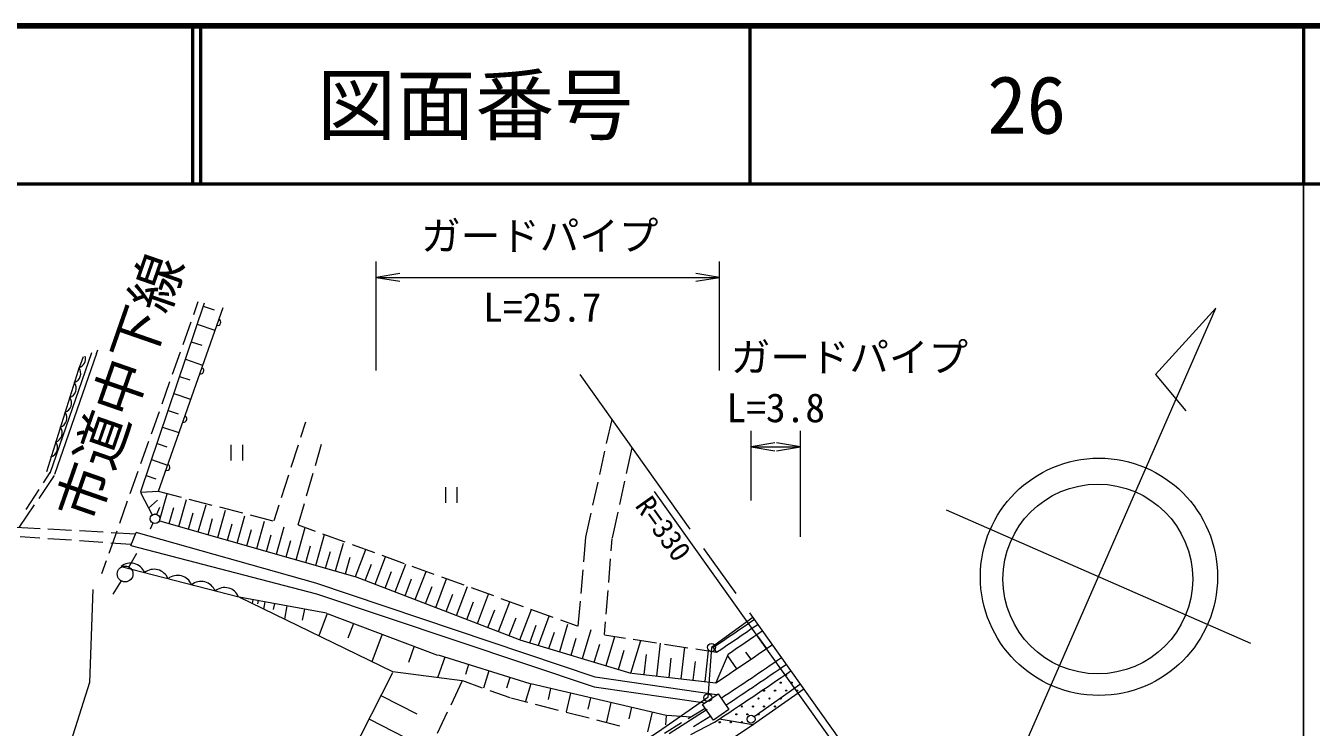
# Model space of a CAD drawing. Units: millimetres, scale not verified. Extents: x 40000 to 680000, y 20000 to 380000.
# Drawn here: x 498190 to 579500, y 335639 to 380000 of the extents above; entities that cross this region are included whole.
import ezdxf
from ezdxf.enums import TextEntityAlignment as Align

# ---------------------------------------------------------------- set-up
doc = ezdxf.new("R2010")
doc.units = ezdxf.units.MM
doc.header["$LTSCALE"] = 1000
doc.linetypes.add('CHAIN', pattern=[18.5, 12, -1.5, 3.5, -1.5])
for name, color, linetype, lineweight in [('M-BGD', 7, 'Continuous', 13), ('M-BMK', 2, 'CHAIN', 13), ('M-BMK-ROW', 30, 'Continuous', 13), ('M-BMK-SRVR', 3, 'Continuous', 13), ('M-STR-HTXT', 7, 'Continuous', 13), ('M-TTL', 2, 'Continuous', 140), ('M-TTL-BAND', 7, 'Continuous', 25), ('M-TTL-LINE', 7, 'Continuous', 50)]:
    doc.layers.add(name, color=color, linetype=linetype, lineweight=lineweight)
doc.layers.add('M-BMK-HTXT', color=7, linetype='Continuous')
doc.layers.add('M-TTL-TXT', color=7, linetype='Continuous')
doc.styles.add('ＭＳ ゴシック', font='')
doc.styles.get('ＭＳ ゴシック').set_extended_font_data('MS Gothic')

# ---------------------------------------------------------------- blocks, each defined once
blk = doc.blocks.new('open_arrow')
at = {"color": 0, "linetype": 'Continuous', "lineweight": -2}
blk.add_lwpolyline([(7.5, 1.25), (0, 0), (7.5, -1.25)], dxfattribs=at)

msp = doc.modelspace()

# ---------------------------------------------------------------- linework, layer by layer
at = {"layer": 'M-BGD'}
for p, q in [((509485, 362457), (505450, 350525)), ((510649, 362161), (506574, 350547)), ((508818, 361737), (509107, 362553)), ((509421, 362267), (510100, 362039)), ((508149, 359852), (508650, 361266)), ((509039, 361132), (510156, 360757)), ((502659, 359278), (502748, 359500)), ((508662, 360014), (509324, 359791)), ((502353, 359310), (499717, 351689)), ((502659, 359279), (500007, 351617)), ((501831, 359059), (501508, 358207)), ((507480, 357967), (507982, 359381)), ((508290, 358907), (509379, 358541)), ((501508, 358207), (499496, 351797)), ((507923, 357817), (508568, 357600)), ((506811, 356082), (507313, 357496)), ((507559, 356738), (508621, 356381)), ((506143, 354197), (506644, 355611)), ((507201, 355675), (507830, 355463)), ((506847, 354623), (507882, 354275)), ((515882, 354940), (515567, 353960)), ((535254, 355104), (534913, 353578)), ((505474, 352312), (505976, 353726)), ((506498, 353586), (507111, 353380)), ((511173, 353501), (511173, 352501)), ((511923, 352501), (511923, 353501)), ((515414, 353484), (514954, 352057)), ((516511, 352190), (516901, 353535)), ((534804, 353090), (534477, 351626)), ((536529, 353314), (536172, 351686)), ((506153, 352561), (507161, 352222)), ((499984, 351551), (499010, 350113)), ((499723, 351753), (499295, 351092)), ((504805, 350428), (505307, 351841)), ((505812, 351550), (506410, 351349)), ((514801, 351581), (514342, 350153)), ((515955, 350268), (516372, 351709)), ((499023, 350673), (498207, 349414)), ((506598, 350541), (505451, 350475)), ((505451, 350476), (506183, 349080)), ((508042, 350170), (506598, 350541)), ((524738, 350822), (524738, 349822)), ((525488, 349822), (525488, 350822)), ((534368, 351138), (534041, 349674)), ((536065, 351197), (535743, 349732)), ((498730, 349699), (497757, 348262)), ((504137, 348543), (504638, 349956)), ((505965, 349495), (506518, 349997)), ((506656, 348688), (507140, 350390)), ((507879, 348340), (508365, 350048)), ((509979, 349671), (508526, 350045)), ((509105, 347991), (509593, 349704)), ((514189, 349677), (513874, 348697)), ((515427, 348443), (515816, 349788)), ((506490, 349109), (506683, 349549)), ((507267, 348514), (507558, 349537)), ((508492, 348165), (508784, 349192)), ((509720, 347816), (510013, 348846)), ((510335, 347641), (510824, 349360)), ((511916, 349173), (510463, 349547)), ((511568, 347291), (512058, 349015)), ((513843, 348677), (512400, 349048)), ((533932, 349186), (533591, 347660)), ((535636, 349244), (535279, 347615)), ((499094, 348188), (497546, 348273)), ((501091, 348079), (499593, 348161)), ((503088, 347970), (501590, 348052)), ((503468, 346658), (503969, 348071)), ((506233, 348546), (506069, 348170)), ((506656, 348688), (519013, 345173)), ((510952, 347466), (511245, 348499)), ((512186, 347115), (512481, 348151)), ((512805, 346939), (513296, 348668)), ((514044, 346587), (514538, 348321)), ((515287, 346233), (515864, 348262)), ((516512, 348027), (515447, 348413)), ((499088, 347597), (497836, 347683)), ((501083, 347461), (499586, 347563)), ((503078, 347325), (501582, 347427)), ((504829, 347206), (503577, 347291)), ((505136, 347858), (503587, 347942)), ((504844, 347140), (505175, 347956)), ((516545, 344746), (505175, 347956)), ((513424, 346763), (513720, 347802)), ((514666, 346410), (514962, 347453)), ((516534, 345879), (517086, 347819)), ((518392, 347346), (516982, 347857)), ((517784, 345524), (518282, 347274)), ((533591, 347660), (533459, 346095)), ((535270, 347570), (535206, 346786)), ((504720, 345771), (505211, 346642)), ((504845, 347140), (516579, 344076)), ((515911, 346056), (516208, 347102)), ((517159, 345701), (517457, 346750)), ((518410, 345345), (518710, 346398)), ((520273, 346665), (518862, 347176)), ((519038, 345167), (519693, 346875)), ((520287, 344688), (520951, 346420)), ((522153, 345984), (520743, 346495)), ((503011, 345370), (503301, 346187)), ((504218, 345809), (511659, 343881)), ((519662, 344928), (520058, 345960)), ((521551, 344204), (522224, 345959)), ((524034, 345303), (522623, 345814)), ((533417, 345597), (533292, 344102)), ((535165, 346287), (535042, 344792)), ((504219, 344905), (503708, 344046)), ((519037, 345167), (529403, 341191)), ((520919, 344446), (521320, 345492)), ((522190, 343959), (522597, 345019)), ((522829, 343714), (523511, 345493)), ((524123, 343218), (524814, 345021)), ((525914, 344622), (524504, 345133)), ((502427, 344342), (502215, 338461)), ((534207, 338812), (516544, 344745)), ((516579, 344076), (534144, 338195)), ((523476, 343466), (523888, 344540)), ((524777, 342967), (525195, 344056)), ((525431, 342716), (526132, 344543)), ((527795, 343941), (526384, 344452)), ((526755, 342209), (527465, 344061)), ((535001, 344294), (534878, 342799)), ((521407, 339143), (511682, 343871)), ((517217, 342852), (511683, 343875)), ((512561, 343713), (512514, 343465)), ((512888, 343652), (512850, 343449)), ((513318, 343572), (513232, 343116)), ((513919, 343460), (513850, 343087)), ((514708, 343314), (514551, 342475)), ((526093, 342462), (526517, 343566)), ((528095, 341695), (528814, 343572)), ((529675, 343260), (528265, 343771)), ((533250, 343604), (533118, 342038)), ((515813, 343108), (515685, 342422)), ((517261, 342839), (516725, 341418)), ((517260, 342839), (524245, 340205)), ((527425, 341952), (527854, 343071)), ((528772, 341435), (529207, 342569)), ((529450, 341176), (530179, 343078)), ((531556, 342579), (530145, 343090)), ((530629, 340821), (531305, 342670)), ((533090, 342024), (532026, 342409)), ((518930, 342210), (518574, 341265)), ((520738, 341528), (520081, 339787)), ((530070, 340989), (530473, 342089)), ((531286, 340624), (531639, 341663)), ((531962, 340421), (532484, 342159)), ((533400, 339989), (533954, 341830)), ((534837, 342301), (534773, 341516)), ((522754, 340768), (522392, 339734)), ((529450, 341175), (536469, 339067)), ((532681, 340205), (533004, 341279)), ((534151, 339763), (534493, 340901)), ((534799, 341489), (536119, 341283)), ((534901, 339538), (535457, 341387)), ((536468, 339067), (537088, 341130)), ((536613, 341206), (538095, 340975)), ((538109, 338876), (538344, 340953)), ((538589, 340898), (540071, 340667)), ((539656, 338701), (539884, 340710)), ((541884, 340384), (541673, 340700)), ((544411, 341491), (545037, 340611)), ((524694, 340065), (524241, 338771)), ((530100, 338392), (524293, 340189)), ((535685, 339302), (536046, 340506)), ((537314, 338966), (537458, 340233)), ((538882, 338788), (539021, 340014)), ((540565, 340590), (541884, 340384)), ((541163, 338530), (541383, 340473)), ((542612, 340270), (541837, 338453)), ((542567, 340166), (543154, 339333)), ((544068, 339951), (543731, 340392)), ((515218, 326962), (521420, 339110)), ((525794, 338567), (521407, 339143)), ((526194, 339601), (525997, 338966)), ((527481, 339203), (527143, 338110)), ((540410, 338615), (540544, 339801)), ((502215, 338461), (501049, 334743)), ((525794, 338567), (525068, 337045)), ((527090, 338122), (525827, 338580)), ((528801, 338794), (528591, 338118)), ((530147, 338377), (529787, 337215)), ((538693, 336391), (530147, 338377)), ((541890, 337688), (534207, 338812)), ((536519, 339056), (541837, 338454)), ((547186, 338357), (544273, 336295)), ((520689, 337632), (522935, 336482)), ((528823, 337494), (527560, 337952)), ((529946, 337203), (528871, 337478)), ((531392, 338088), (531229, 337388)), ((532647, 337796), (532372, 336616)), ((533918, 337501), (533751, 336784)), ((534145, 338195), (541158, 337181)), ((541001, 337073), (541988, 337756)), ((541988, 337756), (542671, 336769)), ((547401, 338055), (544014, 335677)), ((531883, 336708), (530430, 337080)), ((535200, 337203), (534919, 335993)), ((536499, 336901), (536328, 336166)), ((541300, 336772), (538889, 335233)), ((541172, 336827), (540093, 336170)), ((541684, 336086), (541001, 337073)), ((542671, 336769), (541684, 336086)), ((519926, 336142), (523712, 334205)), ((524853, 336594), (524207, 335240)), ((533821, 336212), (532368, 336584)), ((535758, 335717), (534305, 336088)), ((537810, 336597), (537522, 335357)), ((539665, 335910), (538586, 335253)), ((538694, 336392), (538653, 335798)), ((540279, 336283), (538741, 336387)), ((540252, 335182), (541745, 335960)), ((541514, 336332), (540424, 335669)), ((544179, 335788), (542047, 336159)), ((544014, 335677), (542829, 334881))]:
    msp.add_line(p, q, dxfattribs=at)
for centre, radius in [((506366, 348825), 300), ((506367, 348826), 300), ((504475, 345335), 500), ((545936, 338457), 37.5), ((546286, 338957), 37.5), ((546636, 338457), 37.5), ((544536, 337457), 37.5), ((544886, 337957), 37.5), ((545236, 337457), 37.5), ((545586, 337957), 37.5), ((545936, 337457), 37.5), ((546286, 337957), 37.5), ((546986, 337957), 37.5), ((543486, 336957), 37.5), ((544186, 336957), 37.5), ((544886, 336957), 37.5), ((545586, 336957), 37.5), ((542086, 335957), 37.5), ((542786, 335957), 37.5), ((543136, 336457), 37.5), ((543486, 335957), 37.5), ((543836, 336457), 37.5), ((544069, 336151), 249), ((544536, 336457), 37.5)]:
    msp.add_circle(centre, radius, dxfattribs=at)
for centre, radius, start, end in [((510331, 361248), 200, 250.66952, 70.66952), ((501354, 358952), 616, 289.40536, 15.3643), ((501057, 358012), 616, 289.40536, 35.65556), ((509256, 358192), 200, 250.66946, 70.66946), ((500765, 357070), 616, 289.40536, 35.65556), ((500471, 356135), 616, 289.40536, 35.65556), ((500174, 355195), 616, 289.40536, 35.65556), ((508182, 355137), 200, 250.66946, 70.66946), ((499878, 354255), 616, 289.40536, 35.65556), ((499584, 353319), 616, 289.40536, 35.65556), ((507111, 352075), 200, 250.66952, 70.66952), ((504818, 345060), 958, 22.43726, 128.48296), ((506307, 344671), 958, 22.43726, 128.48296), ((507798, 344286), 958, 22.43726, 128.48296), ((509282, 343899), 958, 22.43726, 128.48296), ((510773, 343515), 958, 22.43726, 128.48296), ((392914, 562765), 267287, 303.81771, 304.48894), ((392914, 562765), 267667, 303.81759, 304.49034), ((392914, 562765), 268167, 303.93333, 304.49216), ((392914, 562765), 269247, 303.58054, 304.49608), ((392914, 562765), 270247, 303.52689, 304.49967), ((392914, 562765), 271277, 303.27326, 304.50335), ((392914, 562765), 270777, 303.52914, 304.50157), ((542436, 336457), 37.5, 280.33748, 326.59298)]:
    msp.add_arc(centre, radius, start, end, dxfattribs=at)
at = {"layer": 'M-BMK'}
msp.add_line((533231, 357944), (552018, 331575), dxfattribs=at)
at = {"layer": 'M-BMK-ROW'}
msp.add_lwpolyline([(544179, 342577), (541564, 340689), (541333, 337513), (538202, 335359), (532132, 331425), (519310, 324110), (516063, 322261), (512019, 319419), (500671, 320712)], dxfattribs=at)
for centre in [(541564, 340689), (541333, 337513)]:
    msp.add_circle(centre, 250, dxfattribs=at)
at = {"layer": 'M-BMK-SRVR'}
for p, q in [((560223, 331885), (573458, 362150)), ((573458, 362150), (569651, 357952)), ((569651, 357952), (571569, 355644)), ((556412, 349379), (575655, 340964))]:
    msp.add_line(p, q, dxfattribs=at)
for centre, radius in [((566072, 345155), 7501), ((566001, 345014), 6000)]:
    msp.add_circle(centre, radius, dxfattribs=at)
at = {"layer": 'M-STR-HTXT'}
for p, q in [((520349, 358204), (520349, 365088)), ((542081, 358204), (542081, 365088)), ((520349, 364088), (542081, 364088)), ((544069, 349975), (544069, 354379)), ((547186, 347680), (547186, 354379)), ((544069, 353379), (547186, 353379)), ((551663, 331321), (537960, 350556))]:
    msp.add_line(p, q, dxfattribs=at)
at = {"layer": 'M-TTL'}
msp.add_line((680000, 380000), (40000, 380000), dxfattribs=at)
at = {"layer": 'M-TTL-BAND'}
msp.add_line((579000, 20000), (579000, 370000), dxfattribs=at)
at = {"layer": 'M-TTL-LINE'}
for p, q in [((508747, 380000), (508747, 370000)), ((509247, 380000), (509247, 370000)), ((543997, 380000), (543997, 370000)), ((579000, 380000), (579000, 370000)), ((40000, 370000), (680000, 370000))]:
    msp.add_line(p, q, dxfattribs=at)

# ---------------------------------------------------------------- block references
at = {"layer": 'M-STR-HTXT', "xscale": 200, "yscale": 200}
for p in [(520349, 364088), (544069, 353379)]:
    msp.add_blockref('open_arrow', p, dxfattribs=at)
at = {"layer": 'M-STR-HTXT', "xscale": 200, "yscale": 200, "rotation": 180}
for p in [(542081, 364088), (547186, 353379)]:
    msp.add_blockref('open_arrow', p, dxfattribs=at)

# ---------------------------------------------------------------- texts
at = {"layer": 'M-BMK-HTXT', "style": 'ＭＳ ゴシック'}
msp.add_text('市道中下線', height=2566, rotation=70.828, dxfattribs=at).set_placement((506101, 356466), align=Align.BOTTOM_CENTER)
at = {"layer": 'M-STR-HTXT', "style": 'ＭＳ ゴシック'}
for s, p in [('ガードパイプ', (530705, 365249)), ('L=25.7', (530864, 360737)), ('ガードパイプ', (550289, 357574)), ('L=3.8', (545628, 354379))]:
    msp.add_text(s, height=1833, dxfattribs=at).set_placement(p, align=Align.BOTTOM_CENTER)
msp.add_text('R=330', height=1320, rotation=305.468, dxfattribs=at).set_placement((537756, 350411), align=Align.TOP_LEFT)
at = {"layer": 'M-TTL-TXT', "style": 'ＭＳ ゴシック'}
for s, p in [('図面番号', (526622, 375000)), ('26', (561497, 375000))]:
    msp.add_text(s, height=3666, dxfattribs=at).set_placement(p, align=Align.MIDDLE_CENTER)

doc.saveas('drawing.dxf')
